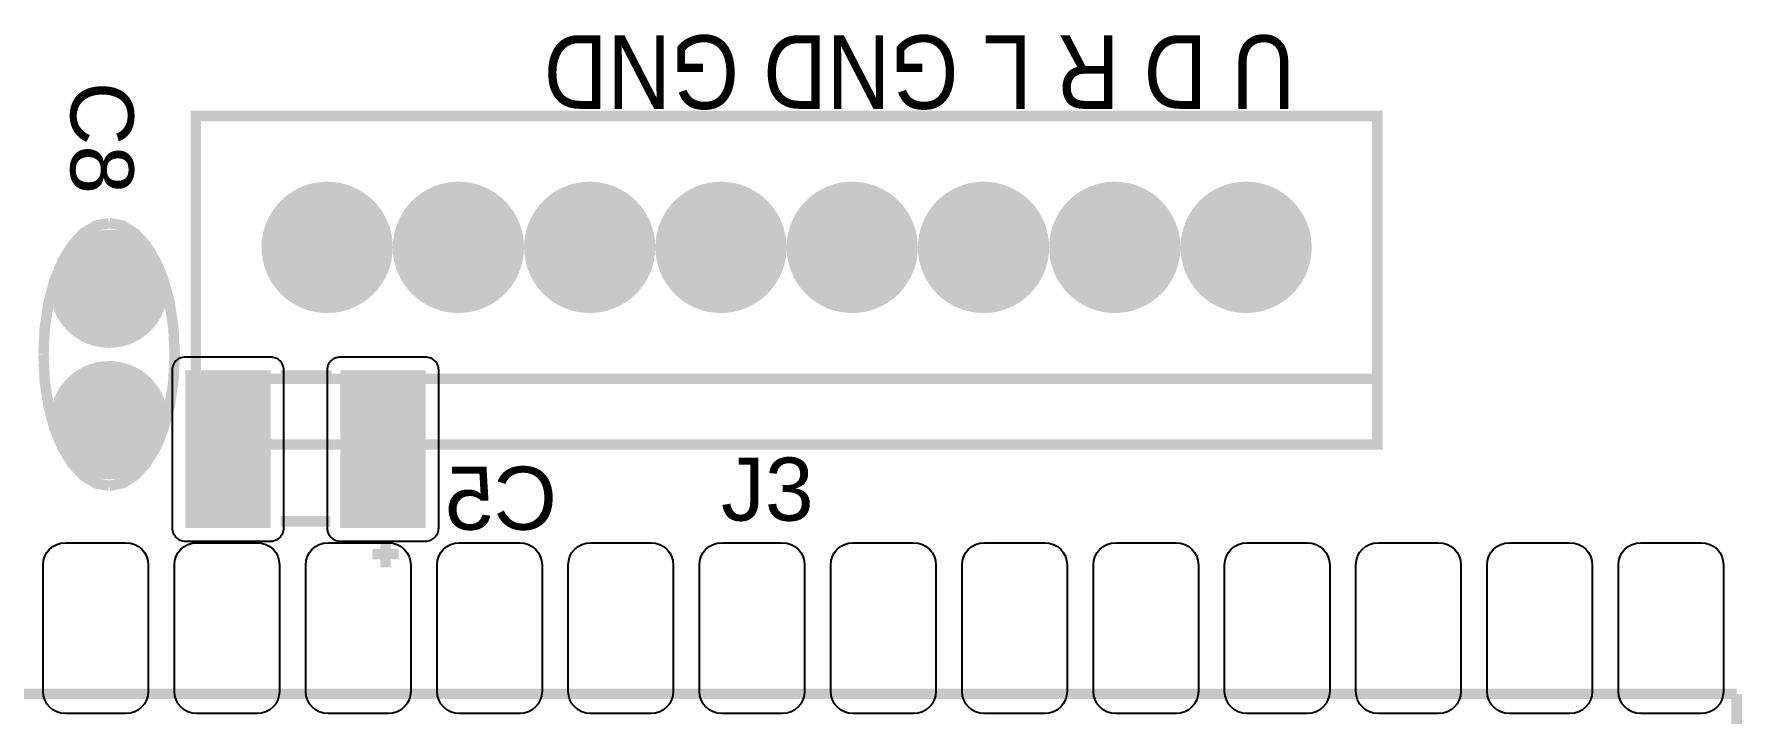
# Model space of a CAD drawing. Header units: inches. Extents: x 15 to 148, y 10 to 111.
# Drawn here: x 139 to 141.926, y 100.151 to 101.314 of the extents above; entities that cross this region are included whole.
import ezdxf

# ---------------------------------------------------------------- set-up
doc = ezdxf.new("R2010")
doc.units = ezdxf.units.IN
doc.header["$MEASUREMENT"] = 0
doc.layers.add('BLK_12AWG', color=7, linetype='Continuous')

# ---------------------------------------------------------------- blocks, each defined once
blk = doc.blocks.new('RPAD')
blk.add_trace([(-0.5, -0.5), (-0.5, 0.5), (0.5, -0.5), (0.5, 0.5)])
blk = doc.blocks.new('EPAD')
at = {"const_width": 0.5}
blk.add_lwpolyline([(-0.25, 0, 1), (0.25, 0, 1)], format="xyb", close=True, dxfattribs=at)
blk = doc.blocks.new('CIELEC-CFLH-V0016')
at = {"const_width": 0.008}
for points in [[(119.3468, 102.2927), (120.2468, 102.2927), (120.2468, 102.5427), (119.3468, 102.5427), (119.3468, 102.2927)], [(119.3468, 102.2927), (120.2468, 102.2927), (120.2468, 102.5427), (119.3468, 102.5427), (119.3468, 102.2927)], [(119.3468, 102.2927), (120.2468, 102.2927), (120.2468, 102.5427), (119.3468, 102.5427), (119.3468, 102.2927)], [(120.3129, 102.4612), (120.3027, 102.4592), (120.2933, 102.4535), (120.2848, 102.4443), (120.2774, 102.4322), (120.2713, 102.4175), (120.2668, 102.4005), (120.2639, 102.3816), (120.2629, 102.3612)], [(120.3129, 102.4612), (120.3027, 102.4592), (120.2933, 102.4535), (120.2848, 102.4443), (120.2774, 102.4322), (120.2713, 102.4175), (120.2668, 102.4005), (120.2639, 102.3816), (120.2629, 102.3612)], [(120.3129, 102.4612), (120.3027, 102.4592), (120.2933, 102.4535), (120.2848, 102.4443), (120.2774, 102.4322), (120.2713, 102.4175), (120.2668, 102.4005), (120.2639, 102.3816), (120.2629, 102.3612)], [(120.3129, 102.4612), (120.3231, 102.4592), (120.3325, 102.4535), (120.341, 102.4443), (120.3484, 102.4322), (120.3545, 102.4175), (120.359, 102.4005), (120.3619, 102.3816), (120.3629, 102.3612)], [(120.3129, 102.4612), (120.3231, 102.4592), (120.3325, 102.4535), (120.341, 102.4443), (120.3484, 102.4322), (120.3545, 102.4175), (120.359, 102.4005), (120.3619, 102.3816), (120.3629, 102.3612)], [(120.3129, 102.4612), (120.3231, 102.4592), (120.3325, 102.4535), (120.341, 102.4443), (120.3484, 102.4322), (120.3545, 102.4175), (120.359, 102.4005), (120.3619, 102.3816), (120.3629, 102.3612)], [(120.3129, 102.2612), (120.3027, 102.2632), (120.2933, 102.269), (120.2848, 102.2781), (120.2774, 102.2902), (120.2713, 102.305), (120.2668, 102.322), (120.2639, 102.3408), (120.2629, 102.3612)], [(120.3129, 102.2612), (120.3027, 102.2632), (120.2933, 102.269), (120.2848, 102.2781), (120.2774, 102.2902), (120.2713, 102.305), (120.2668, 102.322), (120.2639, 102.3408), (120.2629, 102.3612)], [(120.3129, 102.2612), (120.3027, 102.2632), (120.2933, 102.269), (120.2848, 102.2781), (120.2774, 102.2902), (120.2713, 102.305), (120.2668, 102.322), (120.2639, 102.3408), (120.2629, 102.3612)], [(120.3129, 102.2612), (120.3231, 102.2632), (120.3325, 102.269), (120.341, 102.2781), (120.3484, 102.2902), (120.3545, 102.305), (120.359, 102.322), (120.3619, 102.3408), (120.3629, 102.3612)], [(120.3129, 102.2612), (120.3231, 102.2632), (120.3325, 102.269), (120.341, 102.2781), (120.3484, 102.2902), (120.3545, 102.305), (120.359, 102.322), (120.3619, 102.3408), (120.3629, 102.3612)], [(120.3129, 102.2612), (120.3231, 102.2632), (120.3325, 102.269), (120.341, 102.2781), (120.3484, 102.2902), (120.3545, 102.305), (120.359, 102.322), (120.3619, 102.3408), (120.3629, 102.3612)], [(119.3468, 102.3427), (120.2468, 102.3427)], [(119.3468, 102.3427), (120.2468, 102.3427)], [(119.3468, 102.3427), (120.2468, 102.3427)], [(120.1823, 102.3452), (120.1433, 102.3452)], [(120.1823, 102.3452), (120.1433, 102.3452)], [(120.1823, 102.3452), (120.1433, 102.3452)], [(120.1823, 102.2342), (120.1443, 102.2342)], [(120.1823, 102.2342), (120.1443, 102.2342)], [(120.1823, 102.2342), (120.1443, 102.2342)], [(120.1023, 102.2192), (120.1023, 102.1992)], [(120.1023, 102.2192), (120.1023, 102.1992)], [(120.1023, 102.2192), (120.1023, 102.1992)], [(120.1123, 102.2092), (120.0923, 102.2092)], [(120.1123, 102.2092), (120.0923, 102.2092)], [(120.1123, 102.2092), (120.0923, 102.2092)], [(119.0731, 102.1029), (119.0731, 101.9529)], [(119.0731, 102.1029), (121.0731, 102.1029)], [(119.0731, 102.1029), (119.0731, 101.9529)], [(119.0731, 102.1029), (121.0731, 102.1029)], [(119.0731, 102.1029), (119.0731, 101.9529)], [(119.0731, 102.1029), (121.0731, 102.1029)]]:
    blk.add_lwpolyline(points, dxfattribs=at)
for points in [[(120.1368, 102.2192), (120.0718, 102.2192), (120.0708, 102.2192), (120.0698, 102.2194), (120.0688, 102.2196), (120.0679, 102.2199), (120.067, 102.2204), (120.0662, 102.2209), (120.0654, 102.2214), (120.0647, 102.2221), (120.0641, 102.2228), (120.0635, 102.2235), (120.063, 102.2244), (120.0626, 102.2252), (120.0623, 102.2262), (120.062, 102.2271), (120.0619, 102.2281), (120.0618, 102.2292), (120.0618, 102.3492), (120.0619, 102.3502), (120.062, 102.3512), (120.0623, 102.3522), (120.0626, 102.3531), (120.063, 102.354), (120.0635, 102.3548), (120.0641, 102.3556), (120.0647, 102.3563), (120.0654, 102.3569), (120.0662, 102.3575), (120.067, 102.358), (120.0679, 102.3584), (120.0688, 102.3587), (120.0698, 102.359), (120.0708, 102.3591), (120.0718, 102.3592), (120.1368, 102.3592), (120.1379, 102.3591), (120.1389, 102.359), (120.1399, 102.3587), (120.1408, 102.3584), (120.1417, 102.358), (120.1425, 102.3575), (120.1432, 102.3569), (120.144, 102.3563), (120.1446, 102.3556), (120.1452, 102.3548), (120.1457, 102.354), (120.1461, 102.3531), (120.1464, 102.3522), (120.1466, 102.3512), (120.1468, 102.3502), (120.1468, 102.3492), (120.1468, 102.2292), (120.1468, 102.2281), (120.1466, 102.2271), (120.1464, 102.2262), (120.1461, 102.2252), (120.1457, 102.2244), (120.1452, 102.2235), (120.1446, 102.2228), (120.144, 102.2221), (120.1432, 102.2214), (120.1425, 102.2209), (120.1417, 102.2204), (120.1408, 102.2199), (120.1399, 102.2196), (120.1389, 102.2194), (120.1379, 102.2192), (120.1368, 102.2192)], [(120.2548, 102.2192), (120.1898, 102.2192), (120.1888, 102.2192), (120.1878, 102.2194), (120.1868, 102.2196), (120.1859, 102.2199), (120.185, 102.2204), (120.1842, 102.2209), (120.1834, 102.2214), (120.1827, 102.2221), (120.1821, 102.2228), (120.1815, 102.2235), (120.181, 102.2244), (120.1806, 102.2252), (120.1803, 102.2262), (120.18, 102.2271), (120.1799, 102.2281), (120.1798, 102.2292), (120.1798, 102.3492), (120.1799, 102.3502), (120.18, 102.3512), (120.1803, 102.3522), (120.1806, 102.3531), (120.181, 102.354), (120.1815, 102.3548), (120.1821, 102.3556), (120.1827, 102.3563), (120.1834, 102.3569), (120.1842, 102.3575), (120.185, 102.358), (120.1859, 102.3584), (120.1868, 102.3587), (120.1878, 102.359), (120.1888, 102.3591), (120.1898, 102.3592), (120.2548, 102.3592), (120.2559, 102.3591), (120.2569, 102.359), (120.2579, 102.3587), (120.2588, 102.3584), (120.2597, 102.358), (120.2605, 102.3575), (120.2612, 102.3569), (120.262, 102.3563), (120.2626, 102.3556), (120.2632, 102.3548), (120.2637, 102.354), (120.2641, 102.3531), (120.2644, 102.3522), (120.2646, 102.3512), (120.2648, 102.3502), (120.2648, 102.3492), (120.2648, 102.2292), (120.2648, 102.2281), (120.2646, 102.2271), (120.2644, 102.2262), (120.2641, 102.2252), (120.2637, 102.2244), (120.2632, 102.2235), (120.2626, 102.2228), (120.262, 102.2221), (120.2612, 102.2214), (120.2605, 102.2209), (120.2597, 102.2204), (120.2588, 102.2199), (120.2579, 102.2196), (120.2569, 102.2194), (120.2559, 102.2192), (120.2548, 102.2192)], [(119.1001, 102.0879), (119.1461, 102.0879), (119.1496, 102.0883), (119.1528, 102.0893), (119.1557, 102.0908), (119.1582, 102.0929), (119.1603, 102.0954), (119.1618, 102.0983), (119.1628, 102.1015), (119.1631, 102.1049), (119.1631, 102.2009), (119.1628, 102.2044), (119.1618, 102.2076), (119.1603, 102.2105), (119.1582, 102.213), (119.1557, 102.2151), (119.1528, 102.2166), (119.1496, 102.2176), (119.1461, 102.2179), (119.1001, 102.2179), (119.0967, 102.2176), (119.0934, 102.2166), (119.0905, 102.2151), (119.088, 102.213), (119.086, 102.2105), (119.0844, 102.2076), (119.0835, 102.2044), (119.0831, 102.2009), (119.0831, 102.1049), (119.0835, 102.1015), (119.0844, 102.0983), (119.086, 102.0954), (119.088, 102.0929), (119.0905, 102.0908), (119.0934, 102.0893), (119.0967, 102.0883), (119.1001, 102.0879)], [(119.2001, 102.0879), (119.2461, 102.0879), (119.2496, 102.0883), (119.2528, 102.0893), (119.2557, 102.0908), (119.2582, 102.0929), (119.2603, 102.0954), (119.2618, 102.0983), (119.2628, 102.1015), (119.2631, 102.1049), (119.2631, 102.2009), (119.2628, 102.2044), (119.2618, 102.2076), (119.2603, 102.2105), (119.2582, 102.213), (119.2557, 102.2151), (119.2528, 102.2166), (119.2496, 102.2176), (119.2461, 102.2179), (119.2001, 102.2179), (119.1967, 102.2176), (119.1934, 102.2166), (119.1905, 102.2151), (119.188, 102.213), (119.186, 102.2105), (119.1844, 102.2076), (119.1835, 102.2044), (119.1831, 102.2009), (119.1831, 102.1049), (119.1835, 102.1015), (119.1844, 102.0983), (119.186, 102.0954), (119.188, 102.0929), (119.1905, 102.0908), (119.1934, 102.0893), (119.1967, 102.0883), (119.2001, 102.0879)], [(119.3001, 102.0879), (119.3461, 102.0879), (119.3496, 102.0883), (119.3528, 102.0893), (119.3557, 102.0908), (119.3582, 102.0929), (119.3603, 102.0954), (119.3618, 102.0983), (119.3628, 102.1015), (119.3631, 102.1049), (119.3631, 102.2009), (119.3628, 102.2044), (119.3618, 102.2076), (119.3603, 102.2105), (119.3582, 102.213), (119.3557, 102.2151), (119.3528, 102.2166), (119.3496, 102.2176), (119.3461, 102.2179), (119.3001, 102.2179), (119.2967, 102.2176), (119.2934, 102.2166), (119.2905, 102.2151), (119.288, 102.213), (119.286, 102.2105), (119.2844, 102.2076), (119.2835, 102.2044), (119.2831, 102.2009), (119.2831, 102.1049), (119.2835, 102.1015), (119.2844, 102.0983), (119.286, 102.0954), (119.288, 102.0929), (119.2905, 102.0908), (119.2934, 102.0893), (119.2967, 102.0883), (119.3001, 102.0879)], [(119.4001, 102.0879), (119.4461, 102.0879), (119.4496, 102.0883), (119.4528, 102.0893), (119.4557, 102.0908), (119.4582, 102.0929), (119.4603, 102.0954), (119.4618, 102.0983), (119.4628, 102.1015), (119.4631, 102.1049), (119.4631, 102.2009), (119.4628, 102.2044), (119.4618, 102.2076), (119.4603, 102.2105), (119.4582, 102.213), (119.4557, 102.2151), (119.4528, 102.2166), (119.4496, 102.2176), (119.4461, 102.2179), (119.4001, 102.2179), (119.3967, 102.2176), (119.3934, 102.2166), (119.3905, 102.2151), (119.388, 102.213), (119.386, 102.2105), (119.3844, 102.2076), (119.3835, 102.2044), (119.3831, 102.2009), (119.3831, 102.1049), (119.3835, 102.1015), (119.3844, 102.0983), (119.386, 102.0954), (119.388, 102.0929), (119.3905, 102.0908), (119.3934, 102.0893), (119.3967, 102.0883), (119.4001, 102.0879)], [(119.5001, 102.0879), (119.5461, 102.0879), (119.5496, 102.0883), (119.5528, 102.0893), (119.5557, 102.0908), (119.5582, 102.0929), (119.5603, 102.0954), (119.5618, 102.0983), (119.5628, 102.1015), (119.5631, 102.1049), (119.5631, 102.2009), (119.5628, 102.2044), (119.5618, 102.2076), (119.5603, 102.2105), (119.5582, 102.213), (119.5557, 102.2151), (119.5528, 102.2166), (119.5496, 102.2176), (119.5461, 102.2179), (119.5001, 102.2179), (119.4967, 102.2176), (119.4934, 102.2166), (119.4905, 102.2151), (119.488, 102.213), (119.486, 102.2105), (119.4844, 102.2076), (119.4835, 102.2044), (119.4831, 102.2009), (119.4831, 102.1049), (119.4835, 102.1015), (119.4844, 102.0983), (119.486, 102.0954), (119.488, 102.0929), (119.4905, 102.0908), (119.4934, 102.0893), (119.4967, 102.0883), (119.5001, 102.0879)], [(119.6001, 102.0879), (119.6461, 102.0879), (119.6496, 102.0883), (119.6528, 102.0893), (119.6557, 102.0908), (119.6582, 102.0929), (119.6603, 102.0954), (119.6618, 102.0983), (119.6628, 102.1015), (119.6631, 102.1049), (119.6631, 102.2009), (119.6628, 102.2044), (119.6618, 102.2076), (119.6603, 102.2105), (119.6582, 102.213), (119.6557, 102.2151), (119.6528, 102.2166), (119.6496, 102.2176), (119.6461, 102.2179), (119.6001, 102.2179), (119.5967, 102.2176), (119.5934, 102.2166), (119.5905, 102.2151), (119.588, 102.213), (119.586, 102.2105), (119.5844, 102.2076), (119.5835, 102.2044), (119.5831, 102.2009), (119.5831, 102.1049), (119.5835, 102.1015), (119.5844, 102.0983), (119.586, 102.0954), (119.588, 102.0929), (119.5905, 102.0908), (119.5934, 102.0893), (119.5967, 102.0883), (119.6001, 102.0879)], [(119.7001, 102.0879), (119.7461, 102.0879), (119.7496, 102.0883), (119.7528, 102.0893), (119.7557, 102.0908), (119.7582, 102.0929), (119.7603, 102.0954), (119.7618, 102.0983), (119.7628, 102.1015), (119.7631, 102.1049), (119.7631, 102.2009), (119.7628, 102.2044), (119.7618, 102.2076), (119.7603, 102.2105), (119.7582, 102.213), (119.7557, 102.2151), (119.7528, 102.2166), (119.7496, 102.2176), (119.7461, 102.2179), (119.7001, 102.2179), (119.6967, 102.2176), (119.6934, 102.2166), (119.6905, 102.2151), (119.688, 102.213), (119.686, 102.2105), (119.6844, 102.2076), (119.6835, 102.2044), (119.6831, 102.2009), (119.6831, 102.1049), (119.6835, 102.1015), (119.6844, 102.0983), (119.686, 102.0954), (119.688, 102.0929), (119.6905, 102.0908), (119.6934, 102.0893), (119.6967, 102.0883), (119.7001, 102.0879)], [(119.8001, 102.0879), (119.8461, 102.0879), (119.8496, 102.0883), (119.8528, 102.0893), (119.8557, 102.0908), (119.8582, 102.0929), (119.8603, 102.0954), (119.8618, 102.0983), (119.8628, 102.1015), (119.8631, 102.1049), (119.8631, 102.2009), (119.8628, 102.2044), (119.8618, 102.2076), (119.8603, 102.2105), (119.8582, 102.213), (119.8557, 102.2151), (119.8528, 102.2166), (119.8496, 102.2176), (119.8461, 102.2179), (119.8001, 102.2179), (119.7967, 102.2176), (119.7934, 102.2166), (119.7905, 102.2151), (119.788, 102.213), (119.786, 102.2105), (119.7844, 102.2076), (119.7835, 102.2044), (119.7831, 102.2009), (119.7831, 102.1049), (119.7835, 102.1015), (119.7844, 102.0983), (119.786, 102.0954), (119.788, 102.0929), (119.7905, 102.0908), (119.7934, 102.0893), (119.7967, 102.0883), (119.8001, 102.0879)], [(119.9001, 102.0879), (119.9461, 102.0879), (119.9496, 102.0883), (119.9528, 102.0893), (119.9557, 102.0908), (119.9582, 102.0929), (119.9603, 102.0954), (119.9618, 102.0983), (119.9628, 102.1015), (119.9631, 102.1049), (119.9631, 102.2009), (119.9628, 102.2044), (119.9618, 102.2076), (119.9603, 102.2105), (119.9582, 102.213), (119.9557, 102.2151), (119.9528, 102.2166), (119.9496, 102.2176), (119.9461, 102.2179), (119.9001, 102.2179), (119.8967, 102.2176), (119.8934, 102.2166), (119.8905, 102.2151), (119.888, 102.213), (119.886, 102.2105), (119.8844, 102.2076), (119.8835, 102.2044), (119.8831, 102.2009), (119.8831, 102.1049), (119.8835, 102.1015), (119.8844, 102.0983), (119.886, 102.0954), (119.888, 102.0929), (119.8905, 102.0908), (119.8934, 102.0893), (119.8967, 102.0883), (119.9001, 102.0879)], [(120.0001, 102.0879), (120.0461, 102.0879), (120.0496, 102.0883), (120.0528, 102.0893), (120.0557, 102.0908), (120.0582, 102.0929), (120.0603, 102.0954), (120.0618, 102.0983), (120.0628, 102.1015), (120.0631, 102.1049), (120.0631, 102.2009), (120.0628, 102.2044), (120.0618, 102.2076), (120.0603, 102.2105), (120.0582, 102.213), (120.0557, 102.2151), (120.0528, 102.2166), (120.0496, 102.2176), (120.0461, 102.2179), (120.0001, 102.2179), (119.9967, 102.2176), (119.9934, 102.2166), (119.9905, 102.2151), (119.988, 102.213), (119.986, 102.2105), (119.9844, 102.2076), (119.9835, 102.2044), (119.9831, 102.2009), (119.9831, 102.1049), (119.9835, 102.1015), (119.9844, 102.0983), (119.986, 102.0954), (119.988, 102.0929), (119.9905, 102.0908), (119.9934, 102.0893), (119.9967, 102.0883), (120.0001, 102.0879)], [(120.1001, 102.0879), (120.1461, 102.0879), (120.1496, 102.0883), (120.1528, 102.0893), (120.1557, 102.0908), (120.1582, 102.0929), (120.1603, 102.0954), (120.1618, 102.0983), (120.1628, 102.1015), (120.1631, 102.1049), (120.1631, 102.2009), (120.1628, 102.2044), (120.1618, 102.2076), (120.1603, 102.2105), (120.1582, 102.213), (120.1557, 102.2151), (120.1528, 102.2166), (120.1496, 102.2176), (120.1461, 102.2179), (120.1001, 102.2179), (120.0967, 102.2176), (120.0934, 102.2166), (120.0905, 102.2151), (120.088, 102.213), (120.086, 102.2105), (120.0844, 102.2076), (120.0835, 102.2044), (120.0831, 102.2009), (120.0831, 102.1049), (120.0835, 102.1015), (120.0844, 102.0983), (120.086, 102.0954), (120.088, 102.0929), (120.0905, 102.0908), (120.0934, 102.0893), (120.0967, 102.0883), (120.1001, 102.0879)], [(120.2001, 102.0879), (120.2461, 102.0879), (120.2496, 102.0883), (120.2528, 102.0893), (120.2557, 102.0908), (120.2582, 102.0929), (120.2603, 102.0954), (120.2618, 102.0983), (120.2628, 102.1015), (120.2631, 102.1049), (120.2631, 102.2009), (120.2628, 102.2044), (120.2618, 102.2076), (120.2603, 102.2105), (120.2582, 102.213), (120.2557, 102.2151), (120.2528, 102.2166), (120.2496, 102.2176), (120.2461, 102.2179), (120.2001, 102.2179), (120.1967, 102.2176), (120.1934, 102.2166), (120.1905, 102.2151), (120.188, 102.213), (120.186, 102.2105), (120.1844, 102.2076), (120.1835, 102.2044), (120.1831, 102.2009), (120.1831, 102.1049), (120.1835, 102.1015), (120.1844, 102.0983), (120.186, 102.0954), (120.188, 102.0929), (120.1905, 102.0908), (120.1934, 102.0893), (120.1967, 102.0883), (120.2001, 102.0879)], [(120.3001, 102.0879), (120.3461, 102.0879), (120.3496, 102.0883), (120.3528, 102.0893), (120.3557, 102.0908), (120.3582, 102.0929), (120.3603, 102.0954), (120.3618, 102.0983), (120.3628, 102.1015), (120.3631, 102.1049), (120.3631, 102.2009), (120.3628, 102.2044), (120.3618, 102.2076), (120.3603, 102.2105), (120.3582, 102.213), (120.3557, 102.2151), (120.3528, 102.2166), (120.3496, 102.2176), (120.3461, 102.2179), (120.3001, 102.2179), (120.2967, 102.2176), (120.2934, 102.2166), (120.2905, 102.2151), (120.288, 102.213), (120.286, 102.2105), (120.2844, 102.2076), (120.2835, 102.2044), (120.2831, 102.2009), (120.2831, 102.1049), (120.2835, 102.1015), (120.2844, 102.0983), (120.286, 102.0954), (120.288, 102.0929), (120.2905, 102.0908), (120.2934, 102.0893), (120.2967, 102.0883), (120.3001, 102.0879)]]:
    blk.add_lwpolyline(points, close=True)
for p, xscale, yscale in [((119.4468, 102.4427), 0.1, 0.1), ((119.5468, 102.4427), 0.1, 0.1), ((119.6468, 102.4427), 0.1, 0.1), ((119.7468, 102.4427), 0.1, 0.1), ((119.8468, 102.4427), 0.1, 0.1), ((119.9468, 102.4427), 0.1, 0.1), ((120.0468, 102.4427), 0.1, 0.1), ((120.1468, 102.4427), 0.1, 0.1), ((120.3129, 102.4112), 0.09, 0.09), ((120.3129, 102.3112), 0.09, 0.09)]:
    blk.add_blockref('EPAD', p, dxfattribs=dict(xscale=xscale, yscale=yscale))
at = {"xscale": 0.065, "yscale": 0.12, "rotation": 180}
for p in [(120.1043, 102.2892), (120.2223, 102.2892)]:
    blk.add_blockref('RPAD', p, dxfattribs=at)
at = {"text_generation_flag": 2}
for s, height, rotation, width, p in [('U D R L GND GND', 0.056, 180, 0.892857, (119.4095, 102.6041)), ('U D R L GND GND', 0.056, 180, 0.892857, (119.4095, 102.6041)), ('U D R L GND GND', 0.056, 180, 0.892857, (119.4095, 102.6041)), ('C8', 0.048, 90, 1.041667, (120.3422, 102.5687)), ('C8', 0.048, 90, 1.041667, (120.3422, 102.5687)), ('C8', 0.048, 90, 1.041667, (120.3422, 102.5687))]:
    blk.add_text(s, height=height, rotation=rotation, dxfattribs=dict(at, width=width)).set_placement(p)
at = {"text_generation_flag": 2, "width": 1.041667}
blk.add_text('J3', height=0.048, dxfattribs=at).set_placement((119.8468, 102.2347))
blk.add_text('J3', height=0.048, dxfattribs=at).set_placement((119.8468, 102.2347))
blk.add_text('J3', height=0.048, dxfattribs=at).set_placement((119.8468, 102.2347))
at = {"width": 1.041667}
blk.add_text('C5', height=0.048, dxfattribs=at).set_placement((119.9716, 102.2278))
blk.add_text('C5', height=0.048, dxfattribs=at).set_placement((119.9716, 102.2278))
blk.add_text('C5', height=0.048, dxfattribs=at).set_placement((119.9716, 102.2278))

msp = doc.modelspace()

# ---------------------------------------------------------------- block references
at = {"layer": 'BLK_12AWG', "xscale": -2.25, "yscale": 2.25, "zscale": 2.25}
msp.add_blockref('CIELEC-CFLH-V0016', (409.832, -129.5468), dxfattribs=at)

doc.saveas('drawing.dxf')
